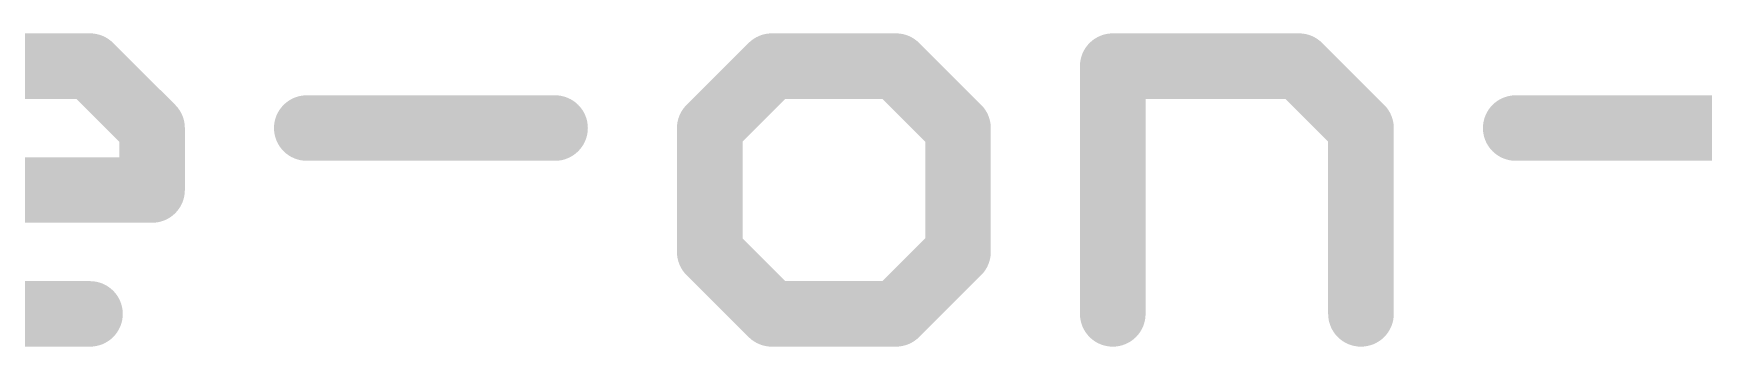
# Model space of a CAD drawing. Extents: x -98 to 45, y 0 to 29.
# Drawn here: x 21.697 to 25.574, y 19.177 to 19.906 of the extents above; entities that cross this region are included whole.
import ezdxf

# ---------------------------------------------------------------- set-up
doc = ezdxf.new("R2010")
doc.units = 0
doc.layers.add('21', color=53, linetype='CONTINUOUS')

msp = doc.modelspace()

# ---------------------------------------------------------------- linework, layer by layer
at = {"layer": '21', "const_width": 0.1524}
for points in [[(21.5399, 19.8294), (21.828, 19.8294)], [(21.828, 19.8294), (21.9721, 19.6854)], [(23.4109, 19.8294), (23.2669, 19.6854)], [(23.699, 19.8294), (23.4109, 19.8294)], [(23.8431, 19.6854), (23.699, 19.8294)], [(24.2024, 19.2532), (24.2024, 19.8294)], [(24.2024, 19.8294), (24.6346, 19.8294)], [(24.6346, 19.8294), (24.7786, 19.6854)], [(21.9721, 19.6854), (21.9721, 19.5413)], [(22.3314, 19.6854), (22.9076, 19.6854)], [(23.2669, 19.6854), (23.2669, 19.3973)], [(23.8431, 19.3973), (23.8431, 19.6854)], [(24.7786, 19.6854), (24.7786, 19.2532)], [(25.1379, 19.6854), (25.7141, 19.6854)], [(21.9721, 19.5413), (21.3958, 19.5413)], [(23.2669, 19.3973), (23.4109, 19.2532)], [(23.699, 19.2532), (23.8431, 19.3973)], [(21.828, 19.2532), (21.5399, 19.2532)], [(23.4109, 19.2532), (23.699, 19.2532)]]:
    msp.add_lwpolyline(points, dxfattribs=at)
at = {"layer": '21', "const_width": 0.0762}
for points in [[(21.8549, 19.8564, 1), (21.8011, 19.8025)], [(21.828, 19.7913, 1), (21.828, 19.8675)], [(23.4109, 19.8675, 1), (23.4109, 19.7913)], [(23.4379, 19.8025, 1), (23.384, 19.8564)], [(23.726, 19.8564, 1), (23.6721, 19.8025)], [(23.699, 19.7913, 1), (23.699, 19.8675)], [(24.2405, 19.8294, 1), (24.1643, 19.8294)], [(24.2024, 19.8675, 1), (24.2024, 19.7913)], [(24.6615, 19.8564, 1), (24.6076, 19.8025)], [(24.6346, 19.7913, 1), (24.6346, 19.8675)], [(22.0102, 19.6854, 1), (21.934, 19.6854)], [(21.9451, 19.6584, 1), (21.999, 19.7123)], [(22.3314, 19.7235, 1), (22.3314, 19.6473)], [(22.9076, 19.6473, 1), (22.9076, 19.7235)], [(23.2399, 19.7123, 1), (23.2938, 19.6584)], [(23.305, 19.6854, 1), (23.2288, 19.6854)], [(23.8812, 19.6854, 1), (23.805, 19.6854)], [(23.8162, 19.6584, 1), (23.87, 19.7123)], [(24.8167, 19.6854, 1), (24.7405, 19.6854)], [(24.7517, 19.6584, 1), (24.8056, 19.7123)], [(25.1379, 19.7235, 1), (25.1379, 19.6473)], [(21.9721, 19.5032, 1), (21.9721, 19.5794)], [(21.934, 19.5413, 1), (22.0102, 19.5413)], [(23.2938, 19.4242, 1), (23.2399, 19.3703)], [(23.87, 19.3703, 1), (23.8162, 19.4242)], [(23.2288, 19.3973, 1), (23.305, 19.3973)], [(23.805, 19.3973, 1), (23.8812, 19.3973)], [(21.828, 19.2151, 1), (21.828, 19.2913)], [(23.4109, 19.2913, 1), (23.4109, 19.2151)], [(23.384, 19.2263, 1), (23.4379, 19.2801)], [(23.6721, 19.2801, 1), (23.726, 19.2263)], [(23.699, 19.2151, 1), (23.699, 19.2913)], [(24.1643, 19.2532, 1), (24.2405, 19.2532)], [(24.7405, 19.2532, 1), (24.8167, 19.2532)]]:
    msp.add_lwpolyline(points, format="xyb", dxfattribs=at)

doc.saveas('drawing.dxf')
